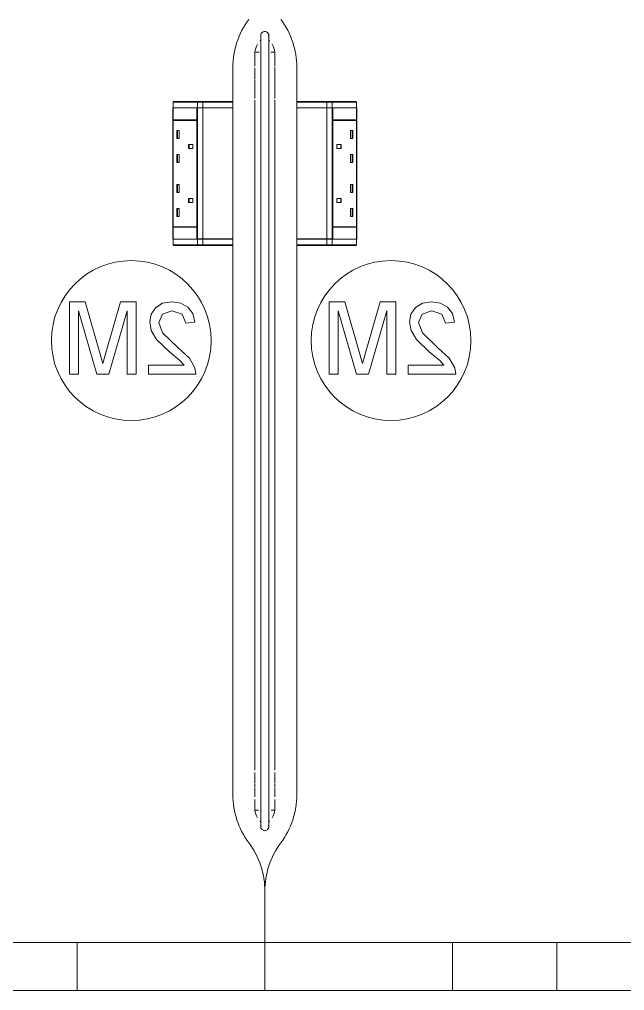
# Model space of a CAD drawing. Header units: millimetres. Extents: x 155927 to 326028, y -36033 to 97293.
# Drawn here: x 195193 to 195951, y 30008 to 31223 of the extents above; entities that cross this region are included whole.
import ezdxf

# ---------------------------------------------------------------- set-up
doc = ezdxf.new("R2010")
doc.units = ezdxf.units.MM
doc.header["$MEASUREMENT"] = 0
doc.layers.add('I-FURN', color=8, linetype='CONTINUOUS', lineweight=9)

msp = doc.modelspace()

# ---------------------------------------------------------------- linework, layer by layer
at = {"layer": 'I-FURN'}
for p, q in [((195495.4, 31202.6), (195495.4, 31202.5)), ((195495.4, 31202.5), (195495.4, 31202.4)), ((195495.4, 31202.4), (195495.4, 31202)), ((195495.4, 31202), (195495.4, 31201.6)), ((195495.4, 31201.6), (195495.4, 31201)), ((195505.4, 31202.5), (195505.4, 31202.6)), ((195505.4, 31202.6), (195505.4, 31202.6)), ((195505.4, 31202.3), (195505.4, 31202.5)), ((195505.4, 31201.9), (195505.4, 31202.3)), ((195505.4, 31201.4), (195505.4, 31201.9)), ((195505.4, 31200.8), (195505.4, 31201.4)), ((195495.4, 31201), (195495.4, 31200.3)), ((195495.4, 31200.3), (195495.4, 31199.5)), ((195495.4, 31199.5), (195495.4, 31198.5)), ((195495.4, 31198.5), (195495.4, 31197.4)), ((195495.4, 31197.4), (195495.4, 31196.2)), ((195495.4, 31196.2), (195495.4, 31194.9)), ((195495.4, 31194.9), (195495.4, 31193.5)), ((195495.4, 31193.5), (195495.4, 31191.9)), ((195495.4, 31191.9), (195495.4, 31190.3)), ((195495.4, 31190.3), (195495.4, 31188.5)), ((195505.4, 31200.1), (195505.4, 31200.8)), ((195505.4, 31199.2), (195505.4, 31200.1)), ((195505.4, 31198.2), (195505.4, 31199.2)), ((195505.4, 31197.1), (195505.4, 31198.2)), ((195505.4, 31195.9), (195505.4, 31197.1)), ((195505.4, 31194.5), (195505.4, 31195.9)), ((195505.4, 31193.1), (195505.4, 31194.5)), ((195505.4, 31191.5), (195505.4, 31193.1)), ((195505.4, 31189.8), (195505.4, 31191.5)), ((195505.4, 31188), (195505.4, 31189.8)), ((195493.1, 31181.7), (195487.9, 31181.7)), ((195487.9, 31164.1), (195487.9, 31181.7)), ((195487.9, 31176.1), (195487.9, 31177.1)), ((195495.4, 31188.5), (195495.4, 31186.6)), ((195495.4, 31186.6), (195495.4, 31184.6)), ((195495.4, 31184.6), (195495.4, 31182.5)), ((195495.4, 31182.5), (195495.4, 31180.3)), ((195495.4, 31180.3), (195495.4, 31178.1)), ((195495.4, 31178.1), (195495.4, 31175.7)), ((195505.4, 31186.1), (195505.4, 31188)), ((195505.4, 31184.1), (195505.4, 31186.1)), ((195505.4, 31182), (195505.4, 31184.1)), ((195505.4, 31179.7), (195505.4, 31182)), ((195505.4, 31177.4), (195505.4, 31179.7)), ((195505.4, 31175.1), (195505.4, 31177.4)), ((195512.9, 31181.7), (195507.7, 31181.7)), ((195512.9, 31181.7), (195512.9, 31164.1)), ((195512.9, 31177.1), (195512.9, 31176.1)), ((195495.4, 31175.7), (195495.4, 31173.3)), ((195495.4, 31173.3), (195495.4, 31170.7)), ((195495.4, 31170.7), (195495.4, 31168.1)), ((195495.4, 31168.1), (195495.4, 31165.4)), ((195495.4, 31165.4), (195495.4, 31162.7)), ((195505.4, 31172.6), (195505.4, 31175.1)), ((195505.4, 31170), (195505.4, 31172.6)), ((195505.4, 31167.4), (195505.4, 31170)), ((195505.4, 31164.7), (195505.4, 31167.4)), ((195460.4, 31118.9), (195460.4, 31162.6)), ((195460.4, 31162.6), (195460.4, 31118.9)), ((195487.9, 31148), (195487.9, 31162.2)), ((195495.4, 31162.7), (195495.4, 31159.8)), ((195495.4, 31159.8), (195495.4, 31157)), ((195495.4, 31157), (195495.4, 31154)), ((195495.4, 31154), (195495.4, 31151)), ((195505.4, 31161.9), (195505.4, 31164.7)), ((195505.4, 31159.1), (195505.4, 31161.9)), ((195505.4, 31156.2), (195505.4, 31159.1)), ((195505.4, 31153.2), (195505.4, 31156.2)), ((195505.4, 31150.2), (195505.4, 31153.2)), ((195512.9, 31162.8), (195512.9, 31146.9)), ((195540.4, 31162.6), (195540.4, 31118.9)), ((195540.4, 31118.9), (195540.4, 31162.6)), ((195487.9, 31142.2), (195487.9, 31147.1)), ((195487.9, 31123.7), (195487.9, 31141.5)), ((195495.4, 31151), (195495.4, 31148)), ((195495.4, 31148), (195495.4, 31144.9)), ((195495.4, 31144.9), (195495.4, 31141.8)), ((195495.4, 31141.8), (195495.4, 31138.6)), ((195505.4, 31147.2), (195505.4, 31150.2)), ((195505.4, 31144.1), (195505.4, 31147.2)), ((195505.4, 31140.9), (195505.4, 31144.1)), ((195505.4, 31137.8), (195505.4, 31140.9)), ((195512.9, 31147.1), (195512.9, 31142.2)), ((195512.9, 31141.5), (195512.9, 31123.7)), ((195495.4, 31138.6), (195495.4, 31135.5)), ((195495.4, 31135.5), (195495.4, 31132.3)), ((195495.4, 31132.3), (195495.4, 31129)), ((195495.4, 31129), (195495.4, 31125.8)), ((195505.4, 31134.6), (195505.4, 31137.8)), ((195505.4, 31131.4), (195505.4, 31134.6)), ((195505.4, 31128.2), (195505.4, 31131.4)), ((195385.6, 31118.9), (195385.6, 31111.9)), ((195385.6, 31118.9), (195385.7, 31118.9)), ((195385.6, 31118.9), (195385.6, 31111.9)), ((195385.6, 31111.9), (195385.6, 31118.9)), ((195385.7, 31118.9), (195416, 31118.9)), ((195385.7, 31118.9), (195385.7, 31111.9)), ((195385.9, 31119.7), (195385.9, 31119.7)), ((195416.8, 31119.9), (195386.6, 31119.9)), ((195416.8, 31119.9), (195386.6, 31119.9)), ((195416, 31118.9), (195422.9, 31118.9)), ((195416, 31118.9), (195416, 31111.9)), ((195416.8, 31119.9), (195455.4, 31119.9)), ((195422.4, 31119.9), (195416.8, 31119.9)), ((195459.4, 31119.9), (195422.4, 31119.9)), ((195422.9, 31118.9), (195460.4, 31118.9)), ((195422.9, 31118.9), (195422.9, 31111.9)), ((195455.4, 31119.9), (195455.4, 31118.9)), ((195455.4, 31119.9), (195459.4, 31119.9)), ((195460.4, 31111.9), (195460.4, 31118.9)), ((195460.4, 31118.9), (195460.4, 31111.9)), ((195487.9, 30283.5), (195487.9, 31121.7)), ((195495.4, 31125.8), (195495.4, 31122.6)), ((195495.4, 31122.6), (195495.4, 31121.7)), ((195495.4, 31121.7), (195495.4, 30283.5)), ((195505.4, 31124.9), (195505.4, 31128.2)), ((195505.4, 31121.7), (195505.4, 31124.9)), ((195505.4, 30283.5), (195505.4, 31121.7)), ((195512.9, 31121.7), (195512.9, 30283.5)), ((195540.4, 31118.9), (195540.4, 31111.9)), ((195540.4, 31118.9), (195577.9, 31118.9)), ((195540.4, 31118.9), (195540.4, 31111.9)), ((195541.4, 31119.9), (195541.4, 31119.9)), ((195578.4, 31119.9), (195541.4, 31119.9)), ((195541.4, 31119.9), (195545.4, 31119.9)), ((195545.4, 31118.9), (195545.4, 31119.9)), ((195545.4, 31119.9), (195584, 31119.9)), ((195577.9, 31118.9), (195584.8, 31118.9)), ((195577.9, 31118.9), (195577.9, 31111.9)), ((195584, 31119.9), (195578.4, 31119.9)), ((195614.2, 31119.9), (195584, 31119.9)), ((195614.2, 31119.9), (195584, 31119.9)), ((195584.8, 31118.9), (195615.1, 31118.9)), ((195584.8, 31118.9), (195584.8, 31111.9)), ((195614.9, 31119.7), (195614.9, 31119.7)), ((195615.1, 31118.9), (195615.2, 31118.9)), ((195615.1, 31118.9), (195615.1, 31111.9)), ((195615.2, 31111.9), (195615.2, 31118.9)), ((195615.2, 31111.9), (195615.2, 31118.9)), ((195615.2, 31111.9), (195615.2, 31118.9)), ((195385.4, 31096.8), (195385.4, 31111.8)), ((195385.4, 31111.8), (195415.2, 31111.8)), ((195385.6, 31111.9), (195385.7, 31111.9)), ((195385.6, 31111.8), (195385.6, 30947.9)), ((195385.7, 31111.9), (195416, 31111.9)), ((195415.2, 31111.8), (195415.2, 31096.8)), ((195415.4, 31096.8), (195415.4, 31111.8)), ((195415.4, 31111.8), (195416, 31111.8)), ((195416, 31111.9), (195422.9, 31111.9)), ((195422.9, 31111.8), (195416, 31111.8)), ((195416, 31111.8), (195416, 30947.9)), ((195422.9, 31111.9), (195460.4, 31111.9)), ((195460.4, 31111.8), (195422.9, 31111.8)), ((195422.9, 31111.8), (195422.9, 30947.9)), ((195460.4, 30947.9), (195460.4, 31111.8)), ((195460.4, 31111.8), (195460.4, 30947.9)), ((195540.4, 31111.9), (195577.9, 31111.9)), ((195540.4, 31111.8), (195540.4, 30947.9)), ((195540.4, 30947.9), (195540.4, 31111.8)), ((195577.9, 31111.8), (195540.4, 31111.8)), ((195577.9, 31111.9), (195584.8, 31111.9)), ((195577.9, 30947.9), (195577.9, 31111.8)), ((195584.8, 31111.8), (195577.9, 31111.8)), ((195585.6, 31111.8), (195583.2, 31111.8)), ((195584.8, 31111.9), (195615.1, 31111.9)), ((195584.8, 30947.9), (195584.8, 31111.8)), ((195584.8, 31111.8), (195585.4, 31111.8)), ((195585.4, 31111.8), (195585.4, 31096.8)), ((195585.6, 31096.8), (195585.6, 31111.8)), ((195585.6, 31111.8), (195615.4, 31111.8)), ((195615.1, 31111.9), (195615.2, 31111.9)), ((195615.2, 30947.9), (195615.2, 31111.8)), ((195615.4, 31111.8), (195615.4, 31096.8)), ((195415.2, 31096.8), (195385.4, 31096.8)), ((195385.4, 31096.3), (195415.2, 31096.3)), ((195385.4, 30963.3), (195385.4, 31096.3)), ((195385.7, 31096.3), (195385.7, 31096.8)), ((195415.2, 31096.3), (195415.2, 30963.3)), ((195415.4, 30963.3), (195415.4, 31096.3)), ((195585.4, 31096.3), (195585.4, 30963.3)), ((195615.4, 31096.8), (195585.6, 31096.8)), ((195585.6, 30963.3), (195585.6, 31096.3)), ((195615.4, 31096.3), (195585.6, 31096.3)), ((195615.1, 31096.8), (195615.1, 31096.3)), ((195615.4, 31096.3), (195615.4, 30963.3)), ((195390.4, 31083.7), (195390.4, 31073.7)), ((195390.4, 31083.7), (195393.3, 31083.7)), ((195391.1, 31083.7), (195391.1, 31073.7)), ((195393.3, 31083.7), (195393.3, 31073.7)), ((195610.4, 31083.7), (195607.5, 31083.7)), ((195607.5, 31073.7), (195607.5, 31083.7)), ((195609.7, 31073.7), (195609.7, 31083.7)), ((195610.4, 31073.7), (195610.4, 31083.7)), ((195390.4, 31073.7), (195393.3, 31073.7)), ((195610.4, 31073.7), (195607.5, 31073.7)), ((195404.7, 31066.2), (195404.7, 31061.2)), ((195410.5, 31066.2), (195404.7, 31066.2)), ((195404.7, 31061.2), (195410.5, 31061.2)), ((195405.5, 31066.2), (195405.5, 31061.2)), ((195410.5, 31061.2), (195410.5, 31066.2)), ((195596.1, 31066.2), (195590.3, 31066.2)), ((195590.3, 31061.2), (195590.3, 31066.2)), ((195596.1, 31061.2), (195590.3, 31061.2)), ((195595.3, 31061.2), (195595.3, 31066.2)), ((195596.1, 31061.2), (195596.1, 31066.2)), ((195390.4, 31053.7), (195390.4, 31043.7)), ((195390.4, 31053.7), (195393.3, 31053.7)), ((195390.4, 31043.7), (195393.3, 31043.7)), ((195391.1, 31053.7), (195391.1, 31043.7)), ((195393.3, 31053.7), (195393.3, 31043.7)), ((195610.4, 31053.7), (195607.5, 31053.7)), ((195607.5, 31043.7), (195607.5, 31053.7)), ((195610.4, 31043.7), (195607.5, 31043.7)), ((195609.7, 31043.7), (195609.7, 31053.7)), ((195610.4, 31043.7), (195610.4, 31053.7)), ((195390.4, 31016), (195390.4, 31006)), ((195390.4, 31016), (195393.3, 31016)), ((195391.1, 31016), (195391.1, 31006)), ((195393.3, 31016), (195393.3, 31006)), ((195610.4, 31016), (195607.5, 31016)), ((195607.5, 31006), (195607.5, 31016)), ((195609.7, 31006), (195609.7, 31016)), ((195610.4, 31006), (195610.4, 31016)), ((195390.4, 31006), (195393.3, 31006)), ((195404.7, 30998.5), (195404.7, 30993.5)), ((195404.7, 30998.5), (195410.5, 30998.5)), ((195405.5, 30998.5), (195405.5, 30993.5)), ((195410.5, 30998.5), (195410.5, 30993.5)), ((195590.3, 30998.5), (195590.3, 30993.5)), ((195596.1, 30998.5), (195590.3, 30998.5)), ((195595.3, 30993.5), (195595.3, 30998.5)), ((195596.1, 30993.5), (195596.1, 30998.5)), ((195610.4, 31006), (195607.5, 31006)), ((195390.4, 30986), (195390.4, 30976)), ((195390.4, 30986), (195393.3, 30986)), ((195391.1, 30986), (195391.1, 30976)), ((195393.3, 30986), (195393.3, 30976)), ((195404.7, 30993.5), (195410.5, 30993.5)), ((195590.3, 30993.5), (195596.1, 30993.5)), ((195610.4, 30986), (195607.5, 30986)), ((195607.5, 30976), (195607.5, 30986)), ((195609.7, 30976), (195609.7, 30986)), ((195610.4, 30976), (195610.4, 30986)), ((195390.4, 30976), (195393.3, 30976)), ((195610.4, 30976), (195607.5, 30976)), ((195385.4, 30963.3), (195415.2, 30963.3)), ((195385.4, 30962.8), (195415.2, 30962.8)), ((195385.4, 30947.8), (195385.4, 30962.8)), ((195385.7, 30962.8), (195385.7, 30963.3)), ((195415.2, 30962.8), (195415.2, 30947.8)), ((195415.4, 30947.9), (195415.4, 30962.8)), ((195585.4, 30962.8), (195585.4, 30947.9)), ((195615.4, 30963.3), (195585.6, 30963.3)), ((195585.6, 30947.8), (195585.6, 30962.8)), ((195585.6, 30962.8), (195615.4, 30962.8)), ((195615.1, 30963.3), (195615.1, 30962.8)), ((195615.4, 30962.8), (195615.4, 30947.8)), ((195415.2, 30947.8), (195385.4, 30947.8)), ((195385.6, 30947.8), (195385.6, 30940.8)), ((195385.7, 30947.8), (195385.6, 30947.8)), ((195385.6, 30947.8), (195385.6, 30940.8)), ((195385.6, 30947.8), (195385.6, 30940.8)), ((195385.7, 30940.8), (195385.7, 30947.8)), ((195416, 30947.8), (195385.7, 30947.8)), ((195415.2, 30947.8), (195417.7, 30947.8)), ((195416, 30947.9), (195415.4, 30947.9)), ((195416, 30947.9), (195422.9, 30947.9)), ((195416, 30940.8), (195416, 30947.8)), ((195422.9, 30947.8), (195416, 30947.8)), ((195422.9, 30947.9), (195460.4, 30947.9)), ((195422.9, 30940.8), (195422.9, 30947.8)), ((195460.4, 30947.8), (195422.9, 30947.8)), ((195460.4, 30940.8), (195460.4, 30947.8)), ((195460.4, 30940.8), (195460.4, 30947.8)), ((195540.4, 30947.9), (195577.9, 30947.9)), ((195540.4, 30947.8), (195540.4, 30940.8)), ((195540.4, 30940.8), (195540.4, 30947.8)), ((195577.9, 30947.8), (195540.4, 30947.8)), ((195577.9, 30947.9), (195584.8, 30947.9)), ((195577.9, 30940.8), (195577.9, 30947.8)), ((195584.8, 30947.8), (195577.9, 30947.8)), ((195585.4, 30947.9), (195584.8, 30947.9)), ((195584.8, 30940.8), (195584.8, 30947.8)), ((195615.1, 30947.8), (195584.8, 30947.8)), ((195615.4, 30947.8), (195585.6, 30947.8)), ((195615.1, 30940.8), (195615.1, 30947.8)), ((195615.2, 30947.8), (195615.1, 30947.8)), ((195615.2, 30940.8), (195615.2, 30947.8)), ((195615.2, 30940.8), (195615.2, 30947.8)), ((195615.2, 30947.8), (195615.2, 30940.8)), ((195385.7, 30940.8), (195385.6, 30940.8)), ((195416, 30940.8), (195385.7, 30940.8)), ((195385.9, 30940), (195385.9, 30940)), ((195386.6, 30939.8), (195416.8, 30939.8)), ((195386.6, 30939.8), (195416.8, 30939.8)), ((195422.9, 30940.8), (195416, 30940.8)), ((195455.4, 30939.8), (195416.8, 30939.8)), ((195416.8, 30939.8), (195422.4, 30939.8)), ((195422.4, 30939.8), (195459.4, 30939.8)), ((195460.4, 30940.8), (195422.9, 30940.8)), ((195455.4, 30940.8), (195455.4, 30939.8)), ((195459.4, 30939.8), (195455.4, 30939.8)), ((195459.4, 30939.8), (195459.4, 30939.8)), ((195460.4, 30252.6), (195460.4, 30940.8)), ((195460.4, 30940.8), (195460.4, 30252.6)), ((195540.4, 30940.8), (195540.4, 30252.6)), ((195540.4, 30252.6), (195540.4, 30940.8)), ((195577.9, 30940.8), (195540.4, 30940.8)), ((195545.4, 30939.8), (195541.4, 30939.8)), ((195541.4, 30939.8), (195578.4, 30939.8)), ((195545.4, 30939.8), (195545.4, 30940.8)), ((195584, 30939.8), (195545.4, 30939.8)), ((195584.8, 30940.8), (195577.9, 30940.8)), ((195578.4, 30939.8), (195584, 30939.8)), ((195584, 30939.8), (195614.2, 30939.8)), ((195584, 30939.8), (195614.2, 30939.8)), ((195615.1, 30940.8), (195584.8, 30940.8)), ((195614.9, 30940), (195614.9, 30940)), ((195615.2, 30940.8), (195615.1, 30940.8)), ((195275.4, 30869.3), (195256, 30869.3)), ((195256, 30869.3), (195256, 30778.9)), ((195293.6, 30806.7), (195275.4, 30869.3)), ((195319.9, 30869.3), (195301.4, 30805.6)), ((195339.4, 30869.3), (195319.9, 30869.3)), ((195339.4, 30778.9), (195339.4, 30869.3)), ((195363.8, 30862.1), (195358.2, 30854)), ((195372.5, 30867.5), (195363.8, 30862.1)), ((195384, 30869.3), (195372.5, 30867.5)), ((195395.3, 30867.7), (195384, 30869.3)), ((195404.1, 30862.8), (195395.3, 30867.7)), ((195410.1, 30854.8), (195404.1, 30862.8)), ((195600.4, 30869.3), (195581, 30869.3)), ((195581, 30869.3), (195581, 30778.9)), ((195618.6, 30806.7), (195600.4, 30869.3)), ((195644.9, 30869.3), (195626.4, 30805.6)), ((195664.4, 30869.3), (195644.9, 30869.3)), ((195664.4, 30778.9), (195664.4, 30869.3)), ((195688.8, 30862.1), (195683.2, 30854)), ((195697.5, 30867.5), (195688.8, 30862.1)), ((195709, 30869.3), (195697.5, 30867.5)), ((195720.3, 30867.7), (195709, 30869.3)), ((195729.1, 30862.8), (195720.3, 30867.7)), ((195735.1, 30854.8), (195729.1, 30862.8)), ((195267.3, 30778.9), (195267.3, 30858)), ((195267.3, 30858), (195290, 30778.9)), ((195305.3, 30778.9), (195328, 30858)), ((195328, 30858), (195328, 30778.9)), ((195358.2, 30854), (195356.3, 30844.1)), ((195367.6, 30843.4), (195372.2, 30853.8)), ((195372.2, 30853.8), (195384.2, 30858)), ((195384.2, 30858), (195396.8, 30853.9)), ((195396.8, 30853.9), (195401.5, 30842.5)), ((195412.8, 30843.9), (195410.1, 30854.8)), ((195592.3, 30778.9), (195592.3, 30858)), ((195592.3, 30858), (195615, 30778.9)), ((195630.3, 30778.9), (195653, 30858)), ((195653, 30858), (195653, 30778.9)), ((195683.2, 30854), (195681.3, 30844.1)), ((195692.6, 30843.4), (195697.2, 30853.8)), ((195697.2, 30853.8), (195709.2, 30858)), ((195709.2, 30858), (195721.8, 30853.9)), ((195721.8, 30853.9), (195726.5, 30842.5)), ((195737.8, 30843.9), (195735.1, 30854.8)), ((195356.3, 30844.1), (195358.3, 30833.4)), ((195372.5, 30830.6), (195367.6, 30843.4)), ((195401.5, 30842.5), (195412.8, 30843.9)), ((195681.3, 30844.1), (195683.3, 30833.4)), ((195697.5, 30830.6), (195692.6, 30843.4)), ((195726.5, 30842.5), (195737.8, 30843.9)), ((195358.3, 30833.4), (195365, 30822.3)), ((195392, 30811.8), (195372.5, 30830.6)), ((195683.3, 30833.4), (195690, 30822.3)), ((195717, 30811.8), (195697.5, 30830.6)), ((195365, 30822.3), (195381.2, 30806.8)), ((195690, 30822.3), (195706.2, 30806.8)), ((195297.7, 30792.3), (195293.6, 30806.7)), ((195301.4, 30805.6), (195297.7, 30792.3)), ((195381.2, 30806.8), (195394.2, 30795.9)), ((195406.1, 30798.7), (195392, 30811.8)), ((195622.7, 30792.3), (195618.6, 30806.7)), ((195626.4, 30805.6), (195622.7, 30792.3)), ((195706.2, 30806.8), (195719.2, 30795.9)), ((195731.1, 30798.7), (195717, 30811.8)), ((195354.9, 30790.2), (195354.9, 30778.9)), ((195399.3, 30790.2), (195354.9, 30790.2)), ((195394.2, 30795.9), (195399.3, 30790.2)), ((195413, 30786.7), (195406.1, 30798.7)), ((195679.9, 30790.2), (195679.9, 30778.9)), ((195724.3, 30790.2), (195679.9, 30790.2)), ((195719.2, 30795.9), (195724.3, 30790.2)), ((195738, 30786.7), (195731.1, 30798.7)), ((195256, 30778.9), (195267.3, 30778.9)), ((195290, 30778.9), (195305.3, 30778.9)), ((195328, 30778.9), (195339.4, 30778.9)), ((195354.9, 30778.9), (195414.2, 30778.9)), ((195414.2, 30778.9), (195413, 30786.7)), ((195581, 30778.9), (195592.3, 30778.9)), ((195615, 30778.9), (195630.3, 30778.9)), ((195653, 30778.9), (195664.4, 30778.9)), ((195679.9, 30778.9), (195739.2, 30778.9)), ((195739.2, 30778.9), (195738, 30786.7)), ((195487.9, 30267.3), (195487.9, 30280.6)), ((195495.4, 30283.5), (195495.4, 30280.7)), ((195495.4, 30280.7), (195495.4, 30277.9)), ((195495.4, 30277.9), (195495.4, 30275)), ((195505.4, 30282.8), (195505.4, 30283.5)), ((195505.4, 30279.9), (195505.4, 30282.8)), ((195505.4, 30277.1), (195505.4, 30279.9)), ((195512.9, 30280.6), (195512.9, 30267.3)), ((195487.9, 30262.4), (195487.9, 30266.4)), ((195495.4, 30275), (195495.4, 30272.2)), ((195495.4, 30272.2), (195495.4, 30269.4)), ((195495.4, 30269.4), (195495.4, 30266.7)), ((195495.4, 30266.7), (195495.4, 30263.9)), ((195505.4, 30274.3), (195505.4, 30277.1)), ((195505.4, 30271.5), (195505.4, 30274.3)), ((195505.4, 30268.7), (195505.4, 30271.5)), ((195505.4, 30265.9), (195505.4, 30268.7)), ((195505.4, 30263.2), (195505.4, 30265.9)), ((195512.9, 30266.4), (195512.9, 30262.4)), ((195487.9, 30250.1), (195487.9, 30261.6)), ((195495.4, 30263.9), (195495.4, 30261.2)), ((195495.4, 30261.2), (195495.4, 30258.5)), ((195495.4, 30258.5), (195495.4, 30255.9)), ((195495.4, 30255.9), (195495.4, 30253.3)), ((195505.4, 30260.5), (195505.4, 30263.2)), ((195505.4, 30257.8), (195505.4, 30260.5)), ((195505.4, 30255.2), (195505.4, 30257.8)), ((195505.4, 30252.6), (195505.4, 30255.2)), ((195512.9, 30261.6), (195512.9, 30250.1)), ((195487.9, 30238.5), (195487.9, 30246.6)), ((195495.4, 30253.3), (195495.4, 30250.8)), ((195495.4, 30250.8), (195495.4, 30248.3)), ((195495.4, 30248.3), (195495.4, 30245.9)), ((195495.4, 30245.9), (195495.4, 30243.5)), ((195495.4, 30243.5), (195495.4, 30241.2)), ((195505.4, 30250.1), (195505.4, 30252.6)), ((195505.4, 30247.6), (195505.4, 30250.1)), ((195505.4, 30245.2), (195505.4, 30247.6)), ((195505.4, 30242.9), (195505.4, 30245.2)), ((195505.4, 30240.6), (195505.4, 30242.9)), ((195512.9, 30246.6), (195512.9, 30238.5)), ((195487.9, 30237.3), (195487.9, 30238.2)), ((195487.9, 30233.5), (195487.9, 30236.9)), ((195487.9, 30233.5), (195492.5, 30233.5)), ((195495.4, 30241.2), (195495.4, 30238.9)), ((195495.4, 30238.9), (195495.4, 30236.8)), ((195495.4, 30236.8), (195495.4, 30234.7)), ((195495.4, 30234.7), (195495.4, 30232.7)), ((195495.4, 30232.7), (195495.4, 30230.7)), ((195495.4, 30230.7), (195495.4, 30228.9)), ((195505.4, 30238.3), (195505.4, 30240.6)), ((195505.4, 30236.2), (195505.4, 30238.3)), ((195505.4, 30234.1), (195505.4, 30236.2)), ((195505.4, 30232.1), (195505.4, 30234.1)), ((195505.4, 30230.2), (195505.4, 30232.1)), ((195505.4, 30228.4), (195505.4, 30230.2)), ((195508.4, 30233.5), (195512.9, 30233.5)), ((195512.9, 30238.2), (195512.9, 30237.3)), ((195512.9, 30236.9), (195512.9, 30233.5)), ((195495.4, 30228.9), (195495.4, 30227.1)), ((195495.4, 30227.1), (195495.4, 30225.4)), ((195495.4, 30225.4), (195495.4, 30223.9)), ((195495.4, 30223.9), (195495.4, 30222.4)), ((195495.4, 30222.4), (195495.4, 30221)), ((195495.4, 30221), (195495.4, 30219.7)), ((195495.4, 30219.7), (195495.4, 30218.5)), ((195495.4, 30218.5), (195495.4, 30217.4)), ((195495.4, 30217.4), (195495.4, 30216.5)), ((195505.4, 30226.6), (195505.4, 30228.4)), ((195505.4, 30225), (195505.4, 30226.6)), ((195505.4, 30223.4), (195505.4, 30225)), ((195505.4, 30222), (195505.4, 30223.4)), ((195505.4, 30220.6), (195505.4, 30222)), ((195505.4, 30219.4), (195505.4, 30220.6)), ((195505.4, 30218.2), (195505.4, 30219.4)), ((195505.4, 30217.2), (195505.4, 30218.2)), ((195505.4, 30216.2), (195505.4, 30217.2)), ((195495.4, 30216.5), (195495.4, 30215.6)), ((195495.4, 30215.6), (195495.4, 30214.8)), ((195495.4, 30214.8), (195495.4, 30214.2)), ((195495.4, 30214.2), (195495.4, 30213.6)), ((195495.4, 30213.6), (195495.4, 30213.2)), ((195495.4, 30213.2), (195495.4, 30212.9)), ((195495.4, 30212.9), (195495.4, 30212.7)), ((195495.4, 30212.7), (195495.4, 30212.6)), ((195495.4, 30212.6), (195495.4, 30212.6)), ((195505.4, 30215.4), (195505.4, 30216.2)), ((195505.4, 30214.6), (195505.4, 30215.4)), ((195505.4, 30214), (195505.4, 30214.6)), ((195505.4, 30213.5), (195505.4, 30214)), ((195505.4, 30213.1), (195505.4, 30213.5)), ((195505.4, 30212.8), (195505.4, 30213.1)), ((195505.4, 30212.7), (195505.4, 30212.8)), ((195505.4, 30212.6), (195505.4, 30212.7)), ((195500.4, 30007.6), (195500.4, 30131.5)), ((195500.4, 30131.5), (195500.4, 30007.6)), ((195500.4, 30131.5), (195500.4, 30007.6)), ((195500.4, 30007.6), (195500.4, 30131.5)), ((196260.4, 30067.6), (194740.4, 30067.6)), ((195135.4, 30067.6), (195265.4, 30067.6)), ((195265.4, 30067.6), (195735.4, 30067.6)), ((195265.4, 30007.6), (195265.4, 30067.6)), ((195265.4, 30007.6), (195265.4, 30067.6)), ((195735.4, 30067.6), (195865.8, 30067.6)), ((195735.4, 30007.6), (195735.4, 30067.6)), ((195735.4, 30007.6), (195735.4, 30067.6)), ((195865.8, 30067.6), (196300.4, 30067.6)), ((195865.8, 30007.6), (195865.8, 30067.6)), ((195865.8, 30007.6), (195865.8, 30067.6)), ((194700.4, 30007.6), (195500.4, 30007.6)), ((195500.4, 30007.6), (194700.4, 30007.6)), ((194740.4, 30007.6), (196260.4, 30007.6)), ((195265.4, 30007.6), (195135.4, 30007.6)), ((195735.4, 30007.6), (195265.4, 30007.6)), ((195500.4, 30007.6), (196300.4, 30007.6)), ((196300.4, 30007.6), (195500.4, 30007.6)), ((195865.8, 30007.6), (195735.4, 30007.6)), ((196300.4, 30007.6), (195865.8, 30007.6))]:
    msp.add_line(p, q, dxfattribs=at)
at = {"layer": 'I-FURN', "flags": 128}
for points in [[(195385.6, 31118.9), (195385.6, 31118.9), (195385.6, 31119), (195385.6, 31119), (195385.6, 31119.1), (195385.6, 31119.1), (195385.6, 31119.1), (195385.6, 31119.2), (195385.6, 31119.2), (195385.6, 31119.3), (195385.6, 31119.3), (195385.7, 31119.3), (195385.7, 31119.4), (195385.7, 31119.4)], [(195422.4, 31119.9), (195422.2, 31119.9), (195422.1, 31119.9), (195422, 31119.9), (195421.8, 31119.9), (195421.7, 31119.9), (195421.5, 31119.9), (195421.4, 31119.9), (195421.2, 31119.9), (195421.1, 31119.9), (195420.9, 31119.9), (195420.8, 31119.9), (195420.6, 31119.9), (195420.4, 31119.9), (195420.3, 31119.9), (195420.1, 31119.9), (195420, 31119.9), (195419.8, 31119.9), (195419.6, 31119.9), (195419.5, 31119.9), (195419.3, 31119.9), (195419.2, 31119.9), (195419, 31119.9), (195418.9, 31119.9), (195418.7, 31119.9), (195418.6, 31119.9), (195418.4, 31119.9), (195418.3, 31119.9), (195418.1, 31119.9), (195418, 31119.9), (195417.9, 31119.9), (195417.7, 31119.9), (195417.6, 31119.9), (195417.5, 31119.9), (195417.4, 31119.9), (195417.3, 31119.9), (195417.1, 31119.9), (195417, 31119.9), (195416.9, 31119.9), (195416.8, 31119.9)], [(195459.4, 31119.9), (195459.1, 31119.9), (195458.7, 31119.9), (195458.2, 31119.9), (195457.5, 31119.9), (195456.7, 31119.9), (195455.7, 31119.9), (195454.6, 31119.9), (195453.4, 31119.9), (195452.1, 31119.9), (195450.6, 31119.9), (195449.1, 31119.9), (195447.3, 31119.9), (195445.5, 31119.9), (195443.6, 31119.9), (195441.6, 31119.9), (195439.4, 31119.9), (195437.1, 31119.9), (195434.8, 31119.9), (195432.3, 31119.9), (195429.8, 31119.9), (195427.1, 31119.9), (195424.4, 31119.9), (195422.4, 31119.9)], [(195455.4, 31119.9), (195455.6, 31119.9), (195455.7, 31119.9), (195455.9, 31119.9), (195456.1, 31119.9), (195456.2, 31119.9), (195456.4, 31119.9), (195456.5, 31119.9), (195456.7, 31119.9), (195456.8, 31119.9), (195457, 31119.9), (195457.1, 31119.9), (195457.3, 31119.9), (195457.4, 31119.9), (195457.5, 31119.9), (195457.7, 31119.9), (195457.8, 31119.9), (195457.9, 31119.9), (195458.1, 31119.9), (195458.2, 31119.9), (195458.3, 31119.9), (195458.4, 31119.9), (195458.5, 31119.9), (195458.6, 31119.9), (195458.7, 31119.9), (195458.8, 31119.9), (195458.9, 31119.9), (195458.9, 31119.9), (195459, 31119.9), (195459.1, 31119.9), (195459.1, 31119.9), (195459.2, 31119.9), (195459.2, 31119.9), (195459.3, 31119.9), (195459.3, 31119.9), (195459.4, 31119.9), (195459.4, 31119.9), (195459.4, 31119.9), (195459.4, 31119.9), (195459.4, 31119.9)], [(195459.4, 31119.9), (195459.5, 31119.9), (195459.5, 31119.9), (195459.5, 31119.9), (195459.6, 31119.9), (195459.6, 31119.9), (195459.7, 31119.9), (195459.7, 31119.9), (195459.7, 31119.9), (195459.8, 31119.8), (195459.8, 31119.8), (195459.8, 31119.8), (195459.9, 31119.8), (195459.9, 31119.8), (195459.9, 31119.8), (195460, 31119.7), (195460, 31119.7), (195460, 31119.7), (195460.1, 31119.7), (195460.1, 31119.6), (195460.1, 31119.6), (195460.2, 31119.6), (195460.2, 31119.5), (195460.2, 31119.5), (195460.2, 31119.5), (195460.3, 31119.4), (195460.3, 31119.4), (195460.3, 31119.4), (195460.3, 31119.3), (195460.3, 31119.3), (195460.3, 31119.3), (195460.4, 31119.2), (195460.4, 31119.2), (195460.4, 31119.2), (195460.4, 31119.1), (195460.4, 31119.1), (195460.4, 31119), (195460.4, 31119), (195460.4, 31119), (195460.4, 31118.9), (195460.4, 31118.9)], [(195459.4, 31119.9), (195459.4, 31119.9), (195459.4, 31119.9)], [(195540.4, 31118.9), (195540.4, 31118.9), (195540.4, 31119), (195540.4, 31119), (195540.4, 31119.1), (195540.4, 31119.1), (195540.4, 31119.1), (195540.4, 31119.2), (195540.4, 31119.2), (195540.5, 31119.3), (195540.5, 31119.3), (195540.5, 31119.3), (195540.5, 31119.4), (195540.5, 31119.4), (195540.5, 31119.4), (195540.6, 31119.5), (195540.6, 31119.5), (195540.6, 31119.5), (195540.6, 31119.6), (195540.7, 31119.6), (195540.7, 31119.6), (195540.7, 31119.7), (195540.8, 31119.7), (195540.8, 31119.7), (195540.8, 31119.7), (195540.9, 31119.8), (195540.9, 31119.8), (195540.9, 31119.8), (195541, 31119.8), (195541, 31119.8), (195541, 31119.8), (195541.1, 31119.9), (195541.1, 31119.9), (195541.1, 31119.9), (195541.2, 31119.9), (195541.2, 31119.9), (195541.3, 31119.9), (195541.3, 31119.9), (195541.3, 31119.9), (195541.4, 31119.9), (195541.4, 31119.9)], [(195578.4, 31119.9), (195575.6, 31119.9), (195572.9, 31119.9), (195570.3, 31119.9), (195567.8, 31119.9), (195565.4, 31119.9), (195563.1, 31119.9), (195560.8, 31119.9), (195558.7, 31119.9), (195556.7, 31119.9), (195554.8, 31119.9), (195553, 31119.9), (195551.3, 31119.9), (195549.8, 31119.9), (195548.3, 31119.9), (195547, 31119.9), (195545.9, 31119.9), (195544.8, 31119.9), (195543.9, 31119.9), (195543.1, 31119.9), (195542.5, 31119.9), (195542, 31119.9), (195541.6, 31119.9), (195541.4, 31119.9)], [(195541.4, 31119.9), (195541.4, 31119.9), (195541.4, 31119.9), (195541.4, 31119.9), (195541.4, 31119.9), (195541.5, 31119.9), (195541.5, 31119.9), (195541.6, 31119.9), (195541.6, 31119.9), (195541.7, 31119.9), (195541.7, 31119.9), (195541.8, 31119.9), (195541.8, 31119.9), (195541.9, 31119.9), (195542, 31119.9), (195542.1, 31119.9), (195542.2, 31119.9), (195542.3, 31119.9), (195542.4, 31119.9), (195542.5, 31119.9), (195542.6, 31119.9), (195542.7, 31119.9), (195542.8, 31119.9), (195543, 31119.9), (195543.1, 31119.9), (195543.2, 31119.9), (195543.4, 31119.9), (195543.5, 31119.9), (195543.7, 31119.9), (195543.8, 31119.9), (195543.9, 31119.9), (195544.1, 31119.9), (195544.2, 31119.9), (195544.4, 31119.9), (195544.6, 31119.9), (195544.7, 31119.9), (195544.9, 31119.9), (195545, 31119.9), (195545.2, 31119.9), (195545.4, 31119.9), (195545.4, 31119.9)], [(195584, 31119.9), (195583.9, 31119.9), (195583.8, 31119.9), (195583.7, 31119.9), (195583.6, 31119.9), (195583.4, 31119.9), (195583.3, 31119.9), (195583.2, 31119.9), (195583.1, 31119.9), (195582.9, 31119.9), (195582.8, 31119.9), (195582.7, 31119.9), (195582.5, 31119.9), (195582.4, 31119.9), (195582.2, 31119.9), (195582.1, 31119.9), (195581.9, 31119.9), (195581.8, 31119.9), (195581.6, 31119.9), (195581.5, 31119.9), (195581.3, 31119.9), (195581.2, 31119.9), (195581, 31119.9), (195580.8, 31119.9), (195580.7, 31119.9), (195580.5, 31119.9), (195580.4, 31119.9), (195580.2, 31119.9), (195580, 31119.9), (195579.9, 31119.9), (195579.7, 31119.9), (195579.6, 31119.9), (195579.4, 31119.9), (195579.3, 31119.9), (195579.1, 31119.9), (195579, 31119.9), (195578.8, 31119.9), (195578.7, 31119.9), (195578.6, 31119.9), (195578.4, 31119.9)], [(195615.1, 31119.4), (195615.1, 31119.4), (195615.1, 31119.3), (195615.2, 31119.3), (195615.2, 31119.3), (195615.2, 31119.2), (195615.2, 31119.2), (195615.2, 31119.2), (195615.2, 31119.1), (195615.2, 31119.1), (195615.2, 31119), (195615.2, 31119), (195615.2, 31119), (195615.2, 31118.9), (195615.2, 31118.9)], [(195385.7, 30940.3), (195385.7, 30940.3), (195385.7, 30940.4), (195385.6, 30940.4), (195385.6, 30940.4), (195385.6, 30940.5), (195385.6, 30940.5), (195385.6, 30940.5), (195385.6, 30940.6), (195385.6, 30940.6), (195385.6, 30940.7), (195385.6, 30940.7), (195385.6, 30940.7), (195385.6, 30940.8), (195385.6, 30940.8)], [(195416.8, 30939.8), (195416.9, 30939.8), (195417, 30939.8), (195417.1, 30939.8), (195417.3, 30939.8), (195417.4, 30939.8), (195417.5, 30939.8), (195417.6, 30939.8), (195417.7, 30939.8), (195417.9, 30939.8), (195418, 30939.8), (195418.1, 30939.8), (195418.3, 30939.8), (195418.4, 30939.8), (195418.6, 30939.8), (195418.7, 30939.8), (195418.9, 30939.8), (195419, 30939.8), (195419.2, 30939.8), (195419.3, 30939.8), (195419.5, 30939.8), (195419.6, 30939.8), (195419.8, 30939.8), (195420, 30939.8), (195420.1, 30939.8), (195420.3, 30939.8), (195420.4, 30939.8), (195420.6, 30939.8), (195420.8, 30939.8), (195420.9, 30939.8), (195421.1, 30939.8), (195421.2, 30939.8), (195421.4, 30939.8), (195421.5, 30939.8), (195421.7, 30939.8), (195421.8, 30939.8), (195422, 30939.8), (195422.1, 30939.8), (195422.2, 30939.8), (195422.4, 30939.8)], [(195422.4, 30939.8), (195425.2, 30939.8), (195427.9, 30939.8), (195430.5, 30939.8), (195433, 30939.8), (195435.4, 30939.8), (195437.8, 30939.8), (195440, 30939.8), (195442.1, 30939.8), (195444.1, 30939.8), (195446, 30939.8), (195447.8, 30939.8), (195449.5, 30939.8), (195451, 30939.8), (195452.5, 30939.8), (195453.8, 30939.8), (195454.9, 30939.8), (195456, 30939.8), (195456.9, 30939.8), (195457.7, 30939.8), (195458.3, 30939.8), (195458.8, 30939.8), (195459.2, 30939.8), (195459.4, 30939.8)], [(195459.4, 30939.8), (195459.4, 30939.8), (195459.4, 30939.8), (195459.4, 30939.8), (195459.4, 30939.8), (195459.3, 30939.8), (195459.3, 30939.8), (195459.3, 30939.8), (195459.2, 30939.8), (195459.2, 30939.8), (195459.1, 30939.8), (195459, 30939.8), (195459, 30939.8), (195458.9, 30939.8), (195458.8, 30939.8), (195458.7, 30939.8), (195458.6, 30939.8), (195458.5, 30939.8), (195458.4, 30939.8), (195458.3, 30939.8), (195458.2, 30939.8), (195458.1, 30939.8), (195458, 30939.8), (195457.8, 30939.8), (195457.7, 30939.8), (195457.6, 30939.8), (195457.4, 30939.8), (195457.3, 30939.8), (195457.2, 30939.8), (195457, 30939.8), (195456.9, 30939.8), (195456.7, 30939.8), (195456.6, 30939.8), (195456.4, 30939.8), (195456.3, 30939.8), (195456.1, 30939.8), (195455.9, 30939.8), (195455.8, 30939.8), (195455.6, 30939.8), (195455.5, 30939.8), (195455.4, 30939.8)], [(195460.4, 30940.8), (195460.4, 30940.7), (195460.4, 30940.7), (195460.4, 30940.7), (195460.4, 30940.6), (195460.4, 30940.6), (195460.4, 30940.6), (195460.4, 30940.5), (195460.4, 30940.5), (195460.3, 30940.4), (195460.3, 30940.4), (195460.3, 30940.4), (195460.3, 30940.3), (195460.3, 30940.3), (195460.3, 30940.3), (195460.2, 30940.2), (195460.2, 30940.2), (195460.2, 30940.2), (195460.2, 30940.1), (195460.1, 30940.1), (195460.1, 30940.1), (195460.1, 30940), (195460.1, 30940), (195460, 30940), (195460, 30940), (195460, 30939.9), (195459.9, 30939.9), (195459.9, 30939.9), (195459.8, 30939.9), (195459.8, 30939.9), (195459.8, 30939.9), (195459.7, 30939.8), (195459.7, 30939.8), (195459.7, 30939.8), (195459.6, 30939.8), (195459.6, 30939.8), (195459.5, 30939.8), (195459.5, 30939.8), (195459.5, 30939.8), (195459.4, 30939.8), (195459.4, 30939.8)], [(195541.4, 30939.8), (195541.4, 30939.8), (195541.3, 30939.8), (195541.3, 30939.8), (195541.2, 30939.8), (195541.2, 30939.8), (195541.2, 30939.8), (195541.1, 30939.8), (195541.1, 30939.8), (195541, 30939.9), (195541, 30939.9), (195541, 30939.9), (195540.9, 30939.9), (195540.9, 30939.9), (195540.9, 30939.9), (195540.8, 30940), (195540.8, 30940), (195540.8, 30940), (195540.7, 30940), (195540.7, 30940.1), (195540.7, 30940.1), (195540.6, 30940.1), (195540.6, 30940.2), (195540.6, 30940.2), (195540.6, 30940.2), (195540.6, 30940.2), (195540.5, 30940.3), (195540.5, 30940.3), (195540.5, 30940.4), (195540.5, 30940.4), (195540.5, 30940.4), (195540.4, 30940.5), (195540.4, 30940.5), (195540.4, 30940.5), (195540.4, 30940.6), (195540.4, 30940.6), (195540.4, 30940.7), (195540.4, 30940.7), (195540.4, 30940.7), (195540.4, 30940.8), (195540.4, 30940.8)], [(195545.4, 30939.8), (195545.2, 30939.8), (195545.1, 30939.8), (195544.9, 30939.8), (195544.8, 30939.8), (195544.6, 30939.8), (195544.4, 30939.8), (195544.3, 30939.8), (195544.1, 30939.8), (195544, 30939.8), (195543.8, 30939.8), (195543.7, 30939.8), (195543.5, 30939.8), (195543.4, 30939.8), (195543.3, 30939.8), (195543.1, 30939.8), (195543, 30939.8), (195542.9, 30939.8), (195542.8, 30939.8), (195542.6, 30939.8), (195542.5, 30939.8), (195542.4, 30939.8), (195542.3, 30939.8), (195542.2, 30939.8), (195542.1, 30939.8), (195542, 30939.8), (195541.9, 30939.8), (195541.9, 30939.8), (195541.8, 30939.8), (195541.7, 30939.8), (195541.7, 30939.8), (195541.6, 30939.8), (195541.6, 30939.8), (195541.5, 30939.8), (195541.5, 30939.8), (195541.5, 30939.8), (195541.4, 30939.8), (195541.4, 30939.8), (195541.4, 30939.8), (195541.4, 30939.8)], [(195541.4, 30939.8), (195541.4, 30939.8), (195541.4, 30939.8)], [(195541.4, 30939.8), (195541.7, 30939.8), (195542.1, 30939.8), (195542.6, 30939.8), (195543.3, 30939.8), (195544.1, 30939.8), (195545.1, 30939.8), (195546.2, 30939.8), (195547.4, 30939.8), (195548.7, 30939.8), (195550.2, 30939.8), (195551.8, 30939.8), (195553.5, 30939.8), (195555.3, 30939.8), (195557.2, 30939.8), (195559.3, 30939.8), (195561.4, 30939.8), (195563.7, 30939.8), (195566, 30939.8), (195568.5, 30939.8), (195571, 30939.8), (195573.7, 30939.8), (195576.4, 30939.8), (195578.4, 30939.8)], [(195578.4, 30939.8), (195578.6, 30939.8), (195578.7, 30939.8), (195578.8, 30939.8), (195579, 30939.8), (195579.1, 30939.8), (195579.3, 30939.8), (195579.4, 30939.8), (195579.6, 30939.8), (195579.7, 30939.8), (195579.9, 30939.8), (195580, 30939.8), (195580.2, 30939.8), (195580.4, 30939.8), (195580.5, 30939.8), (195580.7, 30939.8), (195580.8, 30939.8), (195581, 30939.8), (195581.2, 30939.8), (195581.3, 30939.8), (195581.5, 30939.8), (195581.6, 30939.8), (195581.8, 30939.8), (195581.9, 30939.8), (195582.1, 30939.8), (195582.2, 30939.8), (195582.4, 30939.8), (195582.5, 30939.8), (195582.7, 30939.8), (195582.8, 30939.8), (195582.9, 30939.8), (195583.1, 30939.8), (195583.2, 30939.8), (195583.3, 30939.8), (195583.4, 30939.8), (195583.6, 30939.8), (195583.7, 30939.8), (195583.8, 30939.8), (195583.9, 30939.8), (195584, 30939.8)], [(195615.2, 30940.8), (195615.2, 30940.7), (195615.2, 30940.7), (195615.2, 30940.7), (195615.2, 30940.6), (195615.2, 30940.6), (195615.2, 30940.6), (195615.2, 30940.5), (195615.2, 30940.5), (195615.2, 30940.4), (195615.2, 30940.4), (195615.1, 30940.4), (195615.1, 30940.3), (195615.1, 30940.3)]]:
    msp.add_lwpolyline(points, dxfattribs=at)
at = {"layer": 'I-FURN'}
for centre, radius, start, end in [((195560.4, 31162.6), 100, 143.1301, 180), ((195560.4, 31162.6), 100, 143.1301, 180), ((195440.4, 31162.6), 100, 0, 36.8699), ((195440.4, 31162.6), 100, 0, 36.8699), ((195500.4, 31202.6), 5, 338.1748, 186.9152), ((195511.4, 31179.4), 23.6, 149.1436, 174.3336), ((195500.4, 31189.8), 8.51, 125.5405, 136.5486), ((195500.4, 31189.8), 8.51, 43.4514, 54.4595), ((195489.4, 31179.4), 23.6, 5.6664, 30.8564), ((195333.3, 30820.8), 100, 0, 180), ((195658.3, 30820.8), 100, 0, 180), ((195333.3, 30820.8), 100, 180, 0), ((195658.3, 30820.8), 100, 180, 0), ((195560.4, 30252.6), 100, 180, 216.8699), ((195560.4, 30252.6), 100, 180, 216.8699), ((195440.4, 30252.6), 100, 323.1301, 0), ((195440.4, 30252.6), 100, 323.1301, 0), ((195511.4, 30235.9), 23.6, 185.6664, 210.8564), ((195489.4, 30235.9), 23.6, 329.1436, 354.3336), ((195500.4, 30225.5), 8.51, 223.4514, 234.4595), ((195500.4, 30225.5), 8.51, 305.5405, 316.5486), ((195500.4, 30212.6), 5, 158.1748, 232.7249), ((195500.4, 30212.6), 5, 247.635, 292.365), ((195500.4, 30212.6), 5, 307.2751, 21.8252), ((195400.4, 30132.6), 100, 359.3744, 36.8699), ((195400.4, 30132.6), 100, 359.3744, 36.8699), ((195600.4, 30132.6), 100, 143.1301, 180.6256), ((195600.4, 30132.6), 100, 143.1301, 180.6256)]:
    msp.add_arc(centre, radius, start, end, dxfattribs=at)
for centre, major_axis, ratio, start_param, end_param in [((195386.6, 31118.9), (0, 1), 0.819152, 0, 1.570796), ((195416.8, 31118.9), (0, -1), 0.819152, 3.141593, 4.712389), ((195422.4, 31118.9), (0, -1), 0.56467, 1.570796, 3.141593), ((195459.4, 31118.9), (0, -1), 0.998113, 1.570796, 3.141593), ((195541.4, 31118.9), (0, 1), 0.998113, 0, 1.570796), ((195578.4, 31118.9), (0, 1), 0.56467, 0, 1.570796), ((195584, 31118.9), (0, 1), 0.819152, 4.712389, 6.283185), ((195614.2, 31118.9), (0, 1), 0.819152, 4.712389, 6.283185), ((195386.6, 30940.8), (0, -1), 0.819152, 4.712389, 6.283185), ((195416.8, 30940.8), (0, -1), 0.819152, 4.712389, 6.283185), ((195422.4, 30940.8), (0, -1), 0.56467, 0, 1.570796), ((195459.4, 30940.8), (0, -1), 0.998113, 0, 1.570796), ((195541.4, 30940.8), (0, 1), 0.998113, 1.570796, 3.141593), ((195578.4, 30940.8), (0, 1), 0.56467, 1.570796, 3.141593), ((195584, 30940.8), (0, 1), 0.819152, 3.141593, 4.712389), ((195614.2, 30940.8), (0, -1), 0.819152, 0, 1.570796)]:
    msp.add_ellipse(centre, major_axis=major_axis, ratio=ratio, start_param=start_param, end_param=end_param, dxfattribs=at)

doc.saveas('drawing.dxf')
